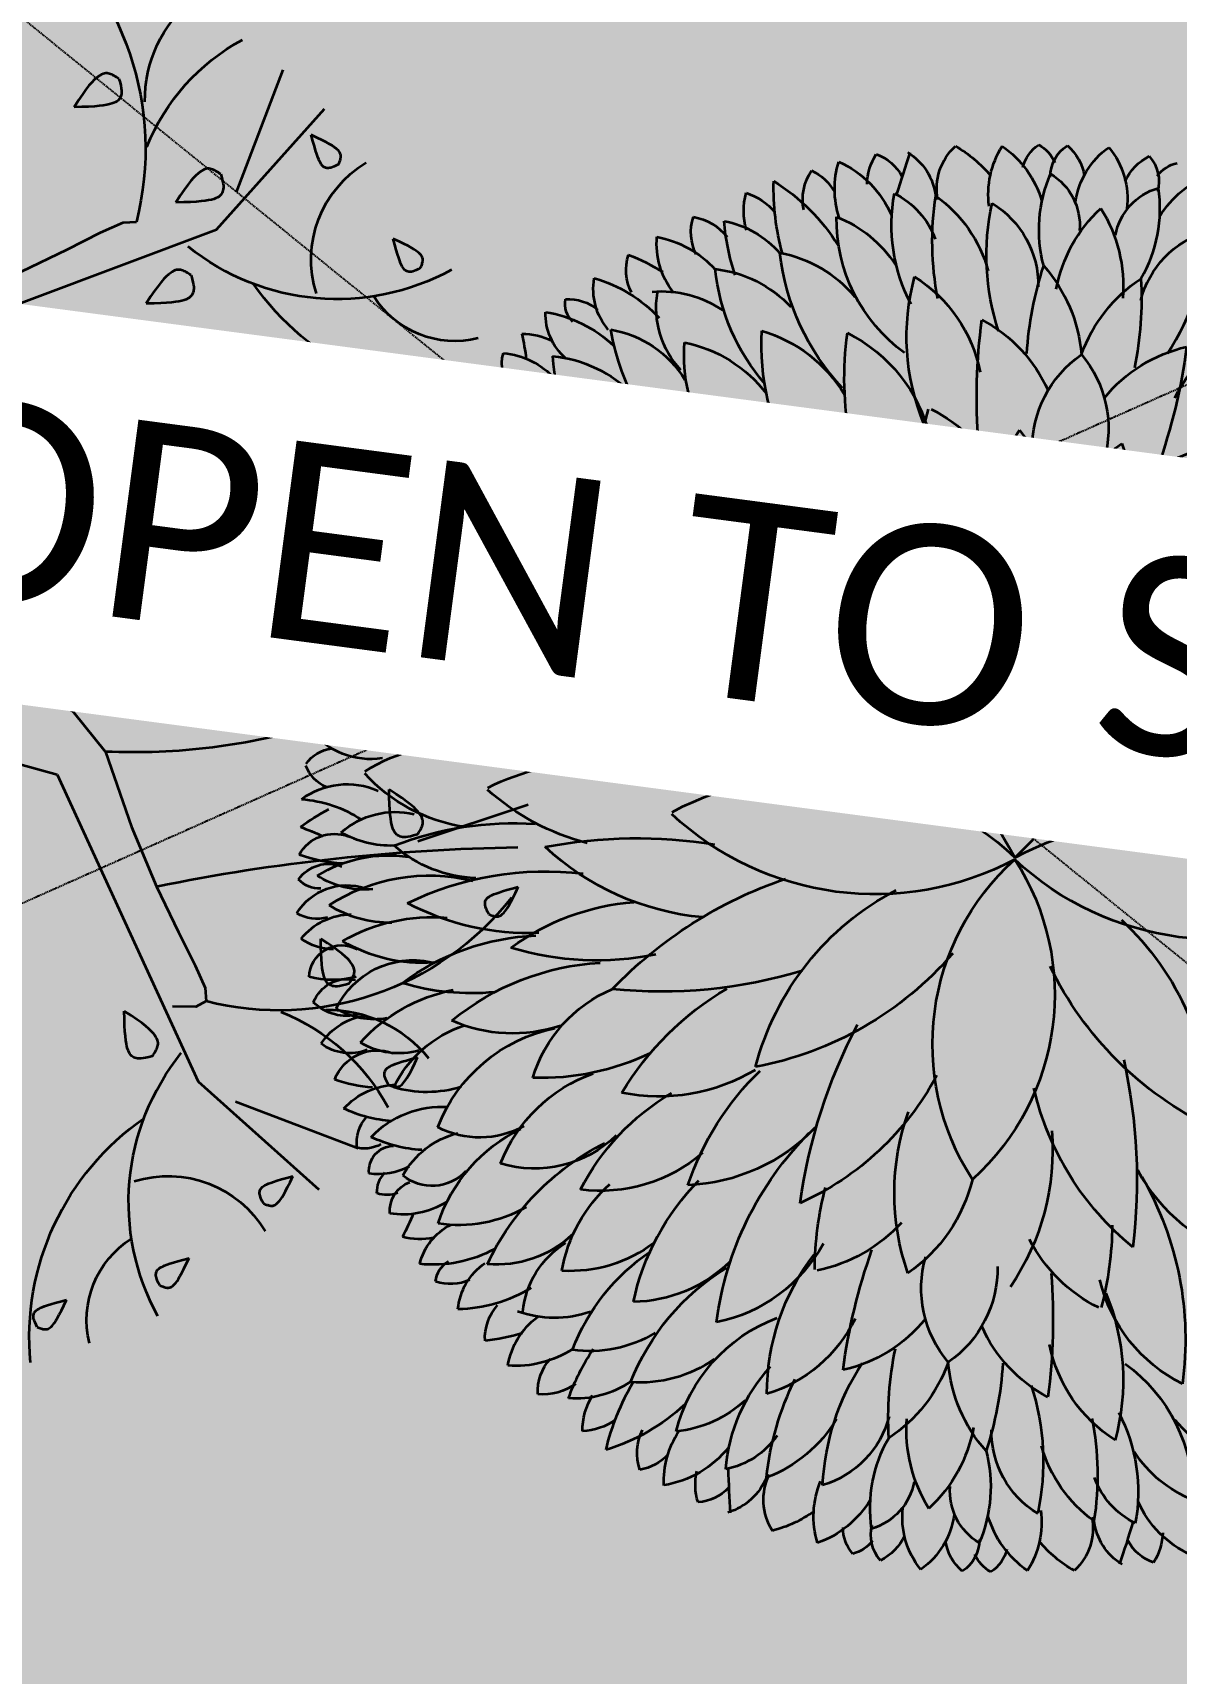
# Model space of a CAD drawing. Header units: millimetres. Extents: x -176651 to 424033, y -469666 to 486614.
# Drawn here: x 8128 to 8589, y 103863 to 104524 of the extents above; entities that cross this region are included whole.
import ezdxf

# ---------------------------------------------------------------- set-up
doc = ezdxf.new("R2010")
doc.units = ezdxf.units.MM
doc.linetypes.add('1625_East Villa$0$DASHED', pattern=[0.75, 0.5, -0.25])
for name, color, linetype in [('1625_East Villa$0$ad-Elevation 10', 8, 'Continuous'), ('1625_East Villa$0$ad-Furniture', 8, 'Continuous'), ('1625_East Villa$0$ad-Text main', 8, 'Continuous')]:
    doc.layers.add(name, color=color, linetype=linetype)
doc.layers.add('1625_East Villa$0$ad-Landscape', color=8, linetype='Continuous', lineweight=35)
doc.styles.add('1625_East Villa$0$Standard', font='calibril.ttf')

# ---------------------------------------------------------------- blocks, each defined once
blk = doc.blocks.new('1625_East Villa$0$A$C61BE7BBE')
at = {"layer": '1625_East Villa$0$ad-Landscape', "color": 76}
for centre, radius, start, end in [((3.9769, 8.3009), 0.2252, 130.84427, 173.75905), ((3.7524, 8.2718), 0.2139, 30.41563, 68.82996), ((4.1471, 8.3177), 0.2274, 130.93347, 187.27283), ((3.8295, 8.2358), 0.3046, 17.09734, 56.39496), ((4.5666, 8.1602), 0.4767, 132.73866, 179.56243), ((3.9198, 8.1602), 0.4767, 0.43757, 47.26134), ((4.6569, 8.2358), 0.3046, 123.60504, 162.90266), ((4.3393, 8.3177), 0.2274, 352.72717, 49.06653), ((4.734, 8.2718), 0.2139, 111.17004, 149.58437), ((4.5095, 8.3009), 0.2252, 6.24095, 49.15573), ((3.6019, 8.1795), 0.3417, 140.17932, 198.67463), ((3.0628, 7.7088), 0.743, 47.03228, 68.14061), ((4.1007, 8.2103), 0.5349, 155.19049, 195.20682), ((3.3376, 7.8964), 0.6057, 24.0272, 62.73054), ((5.1488, 7.8964), 0.6057, 117.26946, 155.9728), ((4.3857, 8.2103), 0.5349, 344.79318, 24.80951), ((5.4236, 7.7088), 0.743, 111.85939, 132.96772), ((4.8845, 8.1795), 0.3417, 341.32537, 39.82068), ((3.1903, 8.143), 0.3429, 154.82228, 186.10535), ((2.8285, 8.0252), 0.2686, 35.04222, 78.95985), ((10.1095, 6.9281), 7.168, 168.75967, 170.83335), ((2.9164, 7.9995), 0.3576, 14.37957, 65.67824), ((4.7279, 8.0805), 0.8385, 164.13269, 202.27743), ((3.7768, 7.9806), 0.3595, 3.05127, 66.29439), ((4.7095, 7.9806), 0.3595, 113.70561, 176.94873), ((3.7585, 8.0805), 0.8385, 337.72257, 15.86731), ((5.57, 7.9995), 0.3576, 114.32176, 165.62043), ((-1.6231, 6.9281), 7.168, 9.16665, 11.24033), ((5.6579, 8.0252), 0.2686, 101.04015, 144.95778), ((5.2961, 8.143), 0.3429, 353.89465, 25.17772), ((3.2095, 8.1248), 0.5516, 170.48559, 205.45287), ((2.4837, 7.6182), 0.6247, 31.25767, 73.08831), ((6.0027, 7.6182), 0.6247, 106.91169, 148.74233), ((2.791, 8.006), 0.3106, 153.81915, 198.78711), ((2.4219, 7.8545), 0.3023, 36.32124, 72.6008), ((5.0277, 8.0525), 1.7654, 178.75477, 198.61147), ((2.8731, 7.3648), 0.824, 23.21959, 61.77969), ((5.0533, 7.9724), 1.4584, 175.33806, 205.55583), ((3.3701, 7.5687), 0.5704, 6.67232, 66.26868), ((4.9154, 7.5892), 0.8727, 140.39412, 176.99618), ((3.571, 7.5892), 0.8727, 3.00382, 39.60588), ((5.1163, 7.5687), 0.5704, 113.73132, 173.32768), ((3.4331, 7.9724), 1.4584, 334.44417, 4.66194), ((5.6133, 7.3648), 0.824, 118.22031, 156.78041), ((3.4587, 8.0525), 1.7654, 341.38853, 1.24523), ((3.7773, 8.2066), 1.4875, 185.97252, 202.70743), ((1.7987, 6.9554), 1.2047, 39.61762, 65.52562), ((4.0319, 8.0192), 1.0157, 176.98112, 215.15022), ((2.8602, 7.6107), 0.488, 27.43755, 71.18261), ((5.6262, 7.6107), 0.488, 108.81739, 152.56245), ((4.4544, 8.0192), 1.0157, 324.84978, 3.01888), ((2.5508, 7.9059), 0.4098, 172.3277, 203.61076), ((2.0851, 7.6097), 0.3559, 46.86291, 80.36915), ((3.664, 8), 0.9742, 186.46688, 241.65563), ((2.5194, 7.1773), 0.7346, 40.38662, 76.09196), ((4.8224, 8), 0.9742, 298.34437, 353.53312), ((5.967, 7.1773), 0.7346, 103.90804, 139.61338), ((2.1371, 7.7236), 0.2887, 169.0778, 214.64065), ((1.8403, 7.4492), 0.3293, 46.24511, 87.68542), ((3.3285, 8.0513), 1.3196, 191.93886, 206.21864), ((2.0037, 7.1986), 0.5806, 48.33638, 86.67487), ((5.983, 7.3797), 2.0667, 169.32144, 184.04788), ((3.367, 7.0847), 0.8955, 11.96194, 49.21126), ((5.1194, 7.0847), 0.8955, 130.78874, 168.03806), ((2.5034, 7.3797), 2.0667, 355.95212, 10.67856), ((2.1147, 7.6514), 0.4606, 182.36478, 225.58317), ((1.6213, 7.0126), 0.6207, 49.77589, 86.93335), ((2.3471, 6.872), 0.7641, 47.38545, 86.81155), ((3.7553, 7.9777), 1.408, 194.08678, 230.75178), ((5.6481, 6.8096), 0.8684, 114.71609, 161.31222), ((3.9484, 7.4161), 1.349, 329.98702, 7.7695), ((6.1393, 6.872), 0.7641, 93.18845, 132.61455), ((1.7848, 7.45), 0.2887, 169.0778, 214.64065), ((1.1975, 6.2598), 1.2814, 66.14352, 76.28476), ((2.0353, 6.7588), 0.7304, 50.8151, 91.05063), ((3.2296, 7.7796), 1.2421, 193.52703, 228.39805), ((7.1322, 7.3968), 3.5018, 179.98243, 192.00519), ((5.1574, 6.578), 0.8735, 110.1808, 148.59513), ((1.6891, 7.325), 0.3719, 177.60187, 227.96098), ((1.1882, 6.4873), 0.863, 51.02378, 81.38718), ((1.8075, 6.6789), 0.6427, 63.07607, 102.38547), ((2.2444, 7.2875), 0.5442, 178.24862, 230.68038), ((2.5458, 6.3342), 0.9321, 21.01467, 71.00855), ((4.7853, 7.2065), 1.9362, 179.73155, 217.41149), ((4.6965, 6.7696), 0.6755, 132.16499, 188.60831), ((3.7899, 6.7696), 0.6755, 351.39169, 47.83501), ((5.9406, 6.3342), 0.9321, 108.99145, 158.98533), ((1.3141, 7.1881), 0.15, 177.47025, 233.80961), ((1.2179, 6.9256), 0.2744, 57.97543, 101.26619), ((2.2175, 6.3242), 0.8461, 38.49282, 81.42911), ((3.8017, 7.2766), 1.4626, 184.53972, 217.07204), ((1.0383, 6.345), 0.7587, 53.84333, 88.58495), ((1.4105, 7.142), 0.3555, 186.20703, 235.71806), ((2.914, 7.5139), 1.5303, 197.59049, 235.74559), ((1.4302, 6.4073), 0.6446, 39.15642, 87.78171), ((1.8411, 6.2145), 0.8207, 45.12287, 85.9267), ((2.7964, 7.0692), 0.8978, 182.30093, 220.50756), ((0.9882, 6.5625), 0.3987, 70.94104, 97.72728), ((-0.4677, 6.4358), 1.4962, 14.55365, 20.41362), ((1.0247, 6.792), 0.186, 168.23624, 240.99446), ((0.8562, 6.3424), 0.4877, 50.8294, 91.59888), ((1.155, 6.0566), 0.7945, 52.47186, 91.55185), ((2.0762, 7.0316), 0.9598, 190.85815, 236.55055), ((5.3534, 6.5838), 1.9834, 172.86966, 187.13034), ((3.0992, 5.955), 0.9279, 34.91657, 71.05051), ((5.3871, 5.955), 0.9279, 108.94949, 145.08343), ((3.1329, 6.5838), 1.9834, 352.86966, 7.13034), ((0.918, 6.6932), 0.1695, 170.71369, 216.27653), ((0.789, 6.557), 0.1679, 59.89017, 103.18093), ((5.2161, 6.1305), 1.4339, 153.15977, 192.1138), ((3.296, 6.0728), 0.9527, 6.22136, 47.73687), ((3.2703, 6.1305), 1.4339, 347.8862, 26.84023), ((1.0337, 6.3645), 0.2729, 35.39886, 122.15517), ((0.8334, 6.5755), 0.1483, 166.0967, 261.70295), ((0.6958, 6.2326), 0.3785, 53.8191, 90.95416), ((1.376, 6.7908), 0.5252, 201.8257, 248.02813), ((3.2867, 7.0219), 1.425, 199.73306, 231.77211), ((0.6205, 6.2862), 0.1831, 51.14247, 102.0713), ((0.83, 6.4105), 0.2388, 166.75476, 212.31761), ((0.9191, 5.6412), 0.7926, 85.56631, 108.01228), ((1.5681, 5.7635), 0.6953, 38.28249, 99.3433), ((2.3496, 6.6671), 0.9205, 193.66836, 242.88227), ((6.505, 6.4773), 3.2578, 180.48635, 200.14254), ((2.3514, 4.9949), 1.7085, 20.47463, 58.37181), ((6.0992, 5.3455), 1.1017, 99.73184, 143.96094), ((1.1391, 6.7299), 0.5733, 215.76353, 266.37343), ((0.7353, 5.4727), 0.814, 86.76384, 107.52222), ((0.849, 6.4983), 0.4369, 214.78481, 261.07296), ((1.2411, 5.7739), 0.5438, 53.77897, 109.79803), ((1.9847, 6.5124), 0.9551, 193.74281, 250.74014), ((0.5974, 5.2255), 0.8788, 87.00257, 102.07341), ((0.6769, 6.1488), 0.2709, 193.65461, 282.44901), ((0.8731, 5.3885), 0.7046, 65.60352, 98.75304), ((1.4544, 6.3176), 0.7268, 198.67082, 243.79699), ((0.4442, 5.642), 0.2788, 60.36234, 119.63766), ((0.6407, 6.0428), 0.3701, 205.36372, 256.0362), ((0.7123, 5.4415), 0.4429, 66.56317, 113.43683), ((1.3709, 6.4246), 1.0147, 214.6416, 251.06237), ((0.4003, 5.4186), 0.2852, 68.35462, 126.71622), ((0.4371, 5.6945), 0.2126, 192.8534, 276.06864), ((0.5446, 5.2754), 0.4283, 72.41068, 114.40253), ((0.8498, 5.8255), 0.508, 198.36566, 274.36285), ((1.3082, 4.7914), 0.8919, 63.91881, 106.35993), ((6.2483, 3.7344), 2.0521, 108.22121, 146.63555), ((0.3762, 5.4817), 0.1934, 174.18666, 290.59598), ((0.2527, 4.962), 0.5437, 67.64575, 97.28341), ((0.9647, 4.0567), 1.4267, 76.95691, 99.25489), ((1.7226, 6.4729), 1.411, 225.5947, 260.34135), ((0.2604, 5.008), 0.3143, 81.59333, 119.16505), ((0.4374, 5.482), 0.3858, 211.15088, 261.88723), ((0.714, 4.425), 0.9139, 78.01728, 113.3144), ((1.0008, 6.1097), 1.0655, 232.5105, 267.25212), ((0.1532, 4.9205), 0.2348, 66.95459, 113.04541), ((0.3791, 5.2776), 0.3477, 203.91838, 280.78741), ((0.5285, 4.4477), 0.678, 81.55573, 114.70525), ((0.9547, 5.8952), 1.0932, 229.52167, 276.17194), ((1.2375, 3.5572), 1.5293, 80.07303, 110.39202), ((0.1532, 4.8095), 0.1658, 79.35441, 130.28324), ((1.7368, 6.5533), 1.8728, 236.55296, 269.35046), ((0.2367, 5.034), 0.2144, 207.19351, 284.68974), ((0.3753, 4.4224), 0.5263, 77.39124, 114.96296), ((0.6629, 5.5204), 0.8033, 230.61412, 270.78978), ((0.2221, 3.9243), 0.8867, 85.54152, 102.47041), ((0.2527, 4.8764), 0.2383, 201.22812, 283.00293), ((1.0097, 4.0338), 0.7603, 84.12058, 124.2254), ((-0.2438, 5.8842), 1.2847, 281.63719, 288.00047), ((1.1912, 5.8812), 1.72, 226.87005, 233.5161), ((0.4825, 4.1038), 0.5674, 79.89405, 113.04357), ((0.6268, 4.946), 0.4865, 221.13896, 275.57028), ((1.521, 6.369), 1.9478, 241.18217, 266.26036), ((5.2696, 2.8242), 1.7659, 54.46623, 125.53377), ((0.0457, 5.1943), 0.7339, 266.42892, 296.01705), ((1.0025, 3.4893), 1.0093, 91.25618, 130.10548), ((1.8901, 3.0856), 1.4234, 97.04197, 124.31969), ((2.3798, 7.2881), 2.8823, 251.61053, 271.71734), ((0.3166, 4.7907), 0.4565, 226.08818, 286.23686), ((0.197, 4.1546), 0.224, 105.31091, 151.56637), ((0.197, 4.3558), 0.224, 208.43363, 254.68909), ((1.0025, 5.021), 1.0093, 229.89452, 268.74382), ((1.8901, 5.4247), 1.4234, 235.68031, 262.95803), ((0.3166, 3.7196), 0.4565, 73.76314, 133.91182), ((2.3798, 1.2222), 2.8823, 88.28266, 108.38947), ((0.0457, 3.316), 0.7339, 63.98295, 93.57108), ((1.1912, 2.6291), 1.72, 126.4839, 133.12995), ((0.6268, 3.5643), 0.4865, 84.42972, 138.86104), ((1.521, 2.1413), 1.9478, 93.73964, 118.81783), ((2.39, 5.2539), 1.5896, 234.65742, 272.19306), ((4.5212, 2.623), 1.6541, 125.14588, 172.92903), ((-0.2438, 2.6261), 1.2847, 71.99953, 78.36281), ((0.2527, 3.634), 0.2383, 76.99707, 158.77188), ((0.4825, 4.4065), 0.5674, 246.95643, 280.10595), ((1.0097, 4.4765), 0.7603, 235.7746, 275.87942), ((1.7368, 1.957), 1.8728, 90.64954, 123.44704), ((0.2221, 4.586), 0.8867, 257.52959, 274.45848), ((0.6629, 2.9899), 0.8033, 89.21022, 129.38588), ((0.9547, 2.6152), 1.0932, 83.82806, 130.47833), ((2.3289, 2.3172), 1.4152, 101.89122, 133.87774), ((0.2367, 3.4764), 0.2144, 75.31026, 152.80649), ((0.3753, 4.0879), 0.5263, 245.03704, 282.60876), ((2.2381, 4.7759), 2.0521, 288.22121, 326.63555), ((0.1532, 3.7008), 0.1658, 229.71676, 280.64559), ((0.3791, 3.2328), 0.3477, 79.21259, 156.08162), ((0.4374, 3.0283), 0.3858, 98.11277, 148.84912), ((0.5285, 4.0626), 0.678, 245.29475, 278.44427), ((1.0008, 2.4006), 1.0655, 92.74788, 127.4895), ((1.7226, 2.0375), 1.411, 99.65865, 134.4053), ((1.6314, 5.085), 1.7705, 260.78995, 288.93131), ((1.8881, 6.0625), 2.8907, 271.74206, 294.32586), ((0.1532, 3.5898), 0.2348, 246.95459, 293.04541), ((2.1728, 1.8169), 1.5297, 100.87998, 136.84474), ((0.2604, 3.5023), 0.3143, 240.83495, 278.40667), ((0.3762, 3.0286), 0.1934, 69.40402, 185.81334), ((0.714, 4.0854), 0.9139, 246.6856, 281.98272), ((0.8498, 2.6848), 0.508, 85.63715, 161.63434), ((0.2527, 3.5483), 0.5437, 262.71659, 292.35425), ((0.4371, 2.8158), 0.2126, 83.93136, 167.1466), ((1.3709, 2.0857), 1.0147, 108.93763, 145.3584), ((0.9647, 4.4536), 1.4267, 260.74511, 283.04309), ((0.4003, 3.0917), 0.2852, 233.28378, 291.64538), ((0.6407, 2.4675), 0.3701, 103.9638, 154.63628), ((0.5446, 3.2349), 0.4283, 245.59747, 287.58932), ((1.4544, 2.1928), 0.7268, 116.20301, 161.32918), ((1.9847, 1.9979), 0.9551, 109.25986, 166.25719), ((1.4305, 4.0849), 1.5025, 275.62532, 303.13317), ((2.1904, 3.6797), 1.111, 266.04844, 308.35019), ((4.2305, 1.756), 1.6882, 141.43671, 168.97151), ((0.6769, 2.3615), 0.2709, 77.55099, 166.34539), ((0.7123, 3.0689), 0.4429, 246.56317, 293.43683), ((2.3496, 1.8432), 0.9205, 117.11773, 166.33164), ((5.2161, 2.3799), 1.4339, 167.8862, 206.84023), ((0.4442, 2.8684), 0.2788, 240.36234, 299.63766), ((3.2867, 1.4884), 1.425, 128.22789, 160.26694), ((0.849, 2.0121), 0.4369, 98.92704, 145.21519), ((0.8731, 3.1218), 0.7046, 261.24696, 294.39648), ((0.5974, 3.2848), 0.8788, 257.92659, 272.99743), ((1.1391, 1.7804), 0.5733, 93.62657, 144.23647), ((0.7353, 3.0376), 0.814, 252.47778, 273.23616), ((1.2411, 2.7365), 0.5438, 250.20197, 306.22103), ((2.0762, 1.4787), 0.9598, 123.44945, 169.14185), ((2.914, 0.9964), 1.5303, 124.25441, 162.40951), ((1.9426, 2.897), 0.9275, 270.17163, 318.26071), ((5.1904, 2.4375), 0.9527, 186.22136, 227.73687), ((0.83, 2.0998), 0.2388, 147.68239, 193.24524), ((1.376, 1.7196), 0.5252, 111.97187, 158.1743), ((5.3534, 1.9265), 1.9834, 172.86966, 187.13034), ((0.6205, 2.2241), 0.1831, 257.9287, 308.85753), ((0.9191, 2.8692), 0.7926, 251.98772, 274.43369), ((0.8334, 1.9348), 0.1483, 98.29705, 193.9033), ((3.8017, 1.2337), 1.4626, 142.92796, 175.46028), ((0.6958, 2.2777), 0.3785, 269.04584, 306.1809), ((1.0337, 2.1458), 0.2729, 237.84483, 324.60114), ((3.0992, 2.5553), 0.9279, 288.94949, 325.08343), ((0.918, 1.8171), 0.1695, 143.72347, 189.28631), ((1.0247, 1.7183), 0.186, 119.00554, 191.76376), ((0.789, 1.9533), 0.1679, 256.81907, 300.10983), ((0.8562, 2.1679), 0.4877, 268.40112, 309.1706), ((1.155, 2.4537), 0.7945, 268.44815, 307.52814), ((2.5458, 2.1761), 0.9321, 288.99145, 338.98533), ((7.1322, 1.1135), 3.5018, 167.99481, 180.01757), ((3.7899, 1.7408), 0.6755, 312.16499, 8.60831), ((-0.4677, 2.0746), 1.4962, 339.58638, 345.44635), ((1.4105, 1.3684), 0.3555, 124.28194, 173.79297), ((1.4302, 2.103), 0.6446, 272.21829, 320.84358), ((1.8411, 2.2958), 0.8207, 274.0733, 314.87713), ((3.2296, 0.7307), 1.2421, 131.60195, 166.47297), ((2.2175, 2.1861), 0.8461, 278.57089, 321.50718), ((0.9882, 1.9478), 0.3987, 262.27272, 289.05896), ((2.2444, 1.2228), 0.5442, 129.31962, 181.75138), ((3.7553, 0.5326), 1.408, 129.24822, 165.91322), ((1.0383, 2.1653), 0.7587, 271.41505, 306.15667), ((1.6891, 1.1853), 0.3719, 132.03902, 182.39813), ((3.329, 1.9323), 0.8735, 290.1808, 328.59513), ((5.1574, 1.9323), 0.8735, 211.40487, 249.8192), ((1.3141, 1.3222), 0.15, 126.19039, 182.52975), ((3.664, 0.5103), 0.9742, 118.34437, 173.53312), ((2.8383, 1.7007), 0.8684, 294.71609, 341.31222), ((1.2179, 1.5848), 0.2744, 258.73381, 302.02457), ((1.1882, 2.023), 0.863, 278.61282, 308.97622), ((5.983, 1.1307), 2.0667, 175.95212, 190.67856), ((1.7848, 1.0603), 0.2887, 145.35935, 190.9222), ((2.1147, 0.8589), 0.4606, 134.41683, 177.63522), ((1.8075, 1.8314), 0.6427, 257.61453, 296.92393), ((2.0353, 1.7515), 0.7304, 268.94937, 309.1849), ((3.367, 1.4257), 0.8955, 310.78874, 348.03806), ((5.1194, 1.4257), 0.8955, 191.96194, 229.21126), ((1.1975, 2.2505), 1.2814, 283.71524, 293.85648), ((2.3471, 1.6383), 0.7641, 273.18845, 312.61455), ((4.0319, 0.4912), 1.0157, 144.84978, 183.01888), ((5.0533, 0.538), 1.4584, 154.44417, 184.66194), ((3.4331, 0.538), 1.4584, 355.33806, 25.55583), ((1.6213, 1.4978), 0.6207, 273.06665, 310.22411), ((3.3285, 0.4591), 1.3196, 153.78136, 168.06114), ((5.0277, 0.4578), 1.7654, 161.38853, 181.24523), ((2.1371, 0.7868), 0.2887, 145.35935, 190.9222), ((2.0037, 1.3117), 0.5806, 273.32513, 311.66362), ((3.7773, 0.3037), 1.4875, 157.29257, 174.02748), ((1.8403, 1.0611), 0.3293, 272.31458, 313.75489), ((1.7987, 1.5549), 1.2047, 294.47438, 320.38238), ((2.5194, 1.3331), 0.7346, 283.90804, 319.61338), ((2.8731, 1.1455), 0.824, 298.22031, 336.78041), ((3.3701, 0.9416), 0.5704, 293.73132, 353.32768), ((4.9154, 0.9211), 0.8727, 183.00382, 219.60588), ((3.571, 0.9211), 0.8727, 320.39412, 356.99618), ((5.1163, 0.9416), 0.5704, 186.67232, 246.26868), ((2.5508, 0.6044), 0.4098, 156.38924, 187.6723), ((4.7279, 0.4298), 0.8385, 157.72257, 195.86731), ((3.7585, 0.4298), 0.8385, 344.13269, 22.27743), ((2.0851, 0.9006), 0.3559, 279.63085, 313.13709), ((2.791, 0.5044), 0.3106, 161.21289, 206.18085), ((3.2095, 0.3856), 0.5516, 154.54713, 189.51441), ((2.8602, 0.8996), 0.488, 288.81739, 332.56245), ((2.4837, 0.8921), 0.6247, 286.91169, 328.74233), ((3.7768, 0.5298), 0.3595, 293.70561, 356.94873), ((4.7095, 0.5298), 0.3595, 183.05127, 246.29439), ((2.4219, 0.6558), 0.3023, 287.3992, 323.67876), ((3.1903, 0.3673), 0.3429, 173.89465, 205.17772), ((10.1095, 1.5822), 7.168, 189.16665, 191.24033), ((2.9164, 0.5109), 0.3576, 294.32176, 345.62043), ((3.6019, 0.3309), 0.3417, 161.32537, 219.82068), ((4.1007, 0.3), 0.5349, 164.79318, 204.80951), ((2.8285, 0.4851), 0.2686, 281.04015, 324.95778), ((4.5666, 0.3501), 0.4767, 180.43757, 227.26134), ((3.9198, 0.3501), 0.4767, 312.73866, 359.56243), ((5.1488, 0.614), 0.6057, 204.0272, 242.73054), ((3.0628, 0.8016), 0.743, 291.85939, 312.96772), ((4.1471, 0.1927), 0.2274, 172.72717, 229.06653), ((4.3393, 0.1927), 0.2274, 310.93347, 7.27283), ((3.9769, 0.2095), 0.2252, 186.24095, 229.15573), ((3.7524, 0.2386), 0.2139, 291.17004, 329.58437), ((3.8295, 0.2745), 0.3046, 303.60504, 342.90266), ((4.6569, 0.2745), 0.3046, 197.09734, 236.39496), ((4.734, 0.2386), 0.2139, 210.41563, 248.82996)]:
    blk.add_arc(centre, radius, start, end, dxfattribs=at)
at = {"layer": '1625_East Villa$0$ad-Landscape', "color": 2}
for centre, radius, start, end in [((4.538, 7.4161), 1.349, 172.2305, 210.01298), ((2.8383, 6.8096), 0.8684, 18.68778, 65.28391), ((3.329, 6.578), 0.8735, 31.40487, 69.8192), ((1.3542, 7.3968), 3.5018, 347.99481, 0.01757), ((3.7011, 7.2065), 1.9362, 322.58851, 0.26845), ((1.9426, 5.6133), 0.9275, 41.73929, 89.82837), ((4.2305, 6.7543), 1.6882, 191.02849, 218.56329), ((2.3872, 5.3455), 1.1017, 36.03906, 80.26816), ((6.1349, 4.9949), 1.7085, 121.62819, 159.52537), ((1.9813, 6.4773), 3.2578, 339.85746, 359.51365), ((5.3667, 5.2187), 1.4762, 139.56784, 220.43216), ((3.1197, 5.2187), 1.4762, 319.56784, 40.43216), ((2.1904, 4.8306), 1.111, 51.64981, 93.95156), ((3.7395, 6.6428), 1.7715, 203.40985, 232.04459), ((2.4024, 6.0559), 0.8356, 189.30481, 239.3197), ((1.4305, 4.4255), 1.5025, 56.86683, 84.37468), ((2.1728, 6.6935), 1.5297, 223.15526, 259.12002), ((2.2381, 3.7344), 2.0521, 33.36445, 71.77879), ((4.5212, 5.8873), 1.6541, 187.07097, 234.85412), ((3.9652, 5.8873), 1.6541, 305.14588, 352.92903), ((1.8881, 2.4478), 2.8907, 65.67414, 88.25794), ((4.0608, 6.8726), 2.5892, 216.37093, 243.62041), ((1.6314, 3.4254), 1.7705, 71.06869, 99.21005), ((2.3289, 6.1932), 1.4152, 226.12226, 258.10878), ((2.39, 3.2564), 1.5896, 87.80694, 125.34258), ((3.2167, 2.8242), 1.7659, 54.46623, 125.53377), ((3.2167, 5.6861), 1.7659, 234.46623, 305.53377), ((5.3667, 3.2917), 1.4762, 139.56784, 220.43216), ((5.2696, 5.6861), 1.7659, 234.46623, 305.53377), ((3.1197, 3.2917), 1.4762, 319.56784, 40.43216), ((4.0608, 1.6377), 2.5892, 116.37959, 143.62907), ((3.9652, 2.623), 1.6541, 7.07097, 54.85412), ((6.2483, 4.7759), 2.0521, 213.36445, 251.77879), ((1.2375, 4.9531), 1.5293, 249.60798, 279.92697), ((3.7395, 1.8675), 1.7715, 127.95541, 156.59015), ((2.4024, 2.4545), 0.8356, 120.6803, 170.69519), ((6.505, 2.0331), 3.2578, 159.85746, 179.51365), ((1.9813, 2.0331), 3.2578, 0.48635, 20.14254), ((2.3514, 3.5154), 1.7085, 301.62819, 339.52537), ((6.1349, 3.5154), 1.7085, 200.47463, 238.37181), ((3.2703, 2.3799), 1.4339, 333.15977, 12.1138), ((2.3872, 3.1648), 1.1017, 279.73184, 323.96094), ((4.7853, 1.3039), 1.9362, 142.58851, 180.26845), ((1.5681, 2.7468), 0.6953, 260.6567, 321.71751), ((3.296, 2.4375), 0.9527, 312.26313, 353.77864), ((2.7964, 1.4411), 0.8978, 139.49244, 177.69907), ((5.3871, 2.5553), 0.9279, 214.91657, 251.05051), ((4.538, 1.0942), 1.349, 149.98702, 187.7695), ((4.6965, 1.7408), 0.6755, 171.39169, 227.83501), ((1.3542, 1.1135), 3.5018, 359.98243, 12.00519), ((5.6481, 1.7007), 0.8684, 198.68778, 245.28391), ((2.5034, 1.1307), 2.0667, 349.32144, 4.04788), ((3.3376, 0.614), 0.6057, 297.26946, 335.9728)]:
    blk.add_arc(centre, radius, start, end, dxfattribs=at)
blk = doc.blocks.new('1625_East Villa$0$A$C279134A6')
at = {"layer": '1625_East Villa$0$ad-Landscape', "linetype": 'Continuous'}
for p, q in [((637.12, 613.59), (707.23, 661.45)), ((657.8, 621.49), (724.68, 637.3)), ((542.66, 463.81), (637.12, 613.59)), ((734.74, 473.8), (789.53, 447.04)), ((595.99, 149.14), (611.79, 82.26))]:
    blk.add_line(p, q, dxfattribs=at)
for points in [[(570.36, 752.3), (569.53, 751.12), (568.88, 750.11), (568.39, 749.25), (568.03, 748.52), (567.79, 747.88), (567.65, 747.32), (567.58, 746.82), (567.57, 746.35), (567.6, 745.9), (567.68, 745.46), (567.81, 745.02), (568.02, 744.57), (568.31, 744.13), (568.7, 743.66), (569.2, 743.19), (569.81, 742.69), (570.56, 742.16), (571.5, 741.59), (572.66, 740.95), (574.1, 740.23), (575.88, 739.39), (578.03, 738.43), (580.62, 737.32), (583.68, 736.04)], [(570.36, 752.3), (570.89, 752.43), (571.42, 752.56), (571.94, 752.68), (572.44, 752.77), (572.94, 752.85), (573.43, 752.9), (573.9, 752.93), (574.37, 752.92), (574.82, 752.87), (575.26, 752.78), (575.69, 752.63), (576.13, 752.4), (576.57, 752.1), (577.01, 751.69), (577.47, 751.18), (577.95, 750.55), (578.45, 749.78), (578.98, 748.82), (579.56, 747.62), (580.21, 746.12), (580.93, 744.27), (581.74, 742.01), (582.65, 739.28), (583.68, 736.04)], [(631.15, 722.27), (630.32, 721.09), (629.67, 720.08), (629.18, 719.22), (628.82, 718.49), (628.58, 717.85), (628.44, 717.29), (628.37, 716.79), (628.36, 716.32), (628.39, 715.87), (628.46, 715.43), (628.6, 714.99), (628.81, 714.54), (629.1, 714.1), (629.49, 713.63), (629.98, 713.16), (630.6, 712.66), (631.35, 712.13), (632.28, 711.56), (633.45, 710.92), (634.89, 710.2), (636.67, 709.36), (638.82, 708.4), (641.4, 707.29), (644.47, 706.01)], [(631.15, 722.27), (631.68, 722.4), (632.2, 722.53), (632.72, 722.65), (633.23, 722.74), (633.73, 722.82), (634.22, 722.87), (634.69, 722.9), (635.15, 722.89), (635.6, 722.84), (636.04, 722.75), (636.48, 722.6), (636.92, 722.37), (637.35, 722.07), (637.8, 721.66), (638.26, 721.15), (638.74, 720.52), (639.24, 719.75), (639.77, 718.79), (640.35, 717.59), (640.99, 716.09), (641.71, 714.24), (642.52, 711.98), (643.44, 709.25), (644.47, 706.01)], [(679.4, 672.59), (678.57, 671.41), (677.92, 670.41), (677.43, 669.54), (677.07, 668.81), (676.83, 668.17), (676.69, 667.61), (676.62, 667.11), (676.61, 666.64), (676.64, 666.19), (676.72, 665.75), (676.85, 665.31), (677.06, 664.87), (677.35, 664.42), (677.74, 663.96), (678.24, 663.48), (678.85, 662.98), (679.6, 662.45), (680.54, 661.88), (681.7, 661.24), (683.14, 660.52), (684.92, 659.68), (687.07, 658.72), (689.66, 657.61), (692.72, 656.33)], [(679.4, 672.59), (679.93, 672.72), (680.46, 672.85), (680.97, 672.97), (681.48, 673.06), (681.98, 673.14), (682.47, 673.19), (682.94, 673.22), (683.41, 673.21), (683.86, 673.16), (684.3, 673.07), (684.73, 672.92), (685.17, 672.69), (685.61, 672.39), (686.05, 671.98), (686.51, 671.47), (686.99, 670.84), (687.49, 670.07), (688.02, 669.11), (688.6, 667.91), (689.25, 666.41), (689.97, 664.56), (690.78, 662.3), (691.69, 659.57), (692.72, 656.33)], [(611.57, 603.57), (609.72, 604.37), (608.15, 604.98), (606.82, 605.41), (605.7, 605.69), (604.76, 605.84), (603.95, 605.88), (603.24, 605.83), (602.59, 605.72), (601.98, 605.55), (601.39, 605.31), (600.82, 605), (600.27, 604.58), (599.74, 604.05), (599.22, 603.39), (598.7, 602.57), (598.19, 601.58), (597.68, 600.4), (597.17, 598.97), (596.66, 597.25), (596.13, 595.16), (595.58, 592.67), (595.02, 589.7), (594.43, 586.21), (593.82, 582.15)], [(611.57, 603.57), (611.91, 602.88), (612.24, 602.19), (612.55, 601.51), (612.83, 600.84), (613.07, 600.18), (613.28, 599.52), (613.45, 598.87), (613.57, 598.23), (613.64, 597.6), (613.64, 596.97), (613.55, 596.32), (613.37, 595.66), (613.07, 594.97), (612.64, 594.24), (612.07, 593.46), (611.34, 592.62), (610.42, 591.72), (609.26, 590.73), (607.81, 589.65), (605.99, 588.44), (603.74, 587.11), (601, 585.62), (597.72, 583.98), (593.82, 582.15)], [(736.1, 602.26), (735.27, 601.09), (734.62, 600.08), (734.13, 599.22), (733.77, 598.48), (733.53, 597.85), (733.39, 597.29), (733.32, 596.79), (733.31, 596.32), (733.33, 595.87), (733.41, 595.43), (733.55, 594.98), (733.76, 594.54), (734.05, 594.09), (734.44, 593.63), (734.93, 593.15), (735.55, 592.66), (736.3, 592.13), (737.23, 591.56), (738.4, 590.92), (739.84, 590.19), (741.61, 589.36), (743.77, 588.4), (746.35, 587.29), (749.42, 586.01)], [(736.1, 602.26), (736.63, 602.4), (737.15, 602.53), (737.67, 602.64), (738.18, 602.74), (738.68, 602.82), (739.16, 602.87), (739.64, 602.89), (740.1, 602.88), (740.55, 602.84), (740.99, 602.75), (741.43, 602.59), (741.86, 602.37), (742.3, 602.06), (742.75, 601.66), (743.21, 601.15), (743.69, 600.52), (744.18, 599.75), (744.72, 598.79), (745.3, 597.59), (745.94, 596.09), (746.66, 594.24), (747.47, 591.98), (748.39, 589.25), (749.42, 586.01)], [(566.22, 448.74), (584.9, 485.96), (601.98, 515.2), (616.52, 537.42), (627.59, 553.56), (634.27, 564.59), (635.63, 571.45), (630.72, 575.1), (618.63, 576.49)], [(708.67, 552.59), (706.81, 553.39), (705.24, 554), (703.92, 554.43), (702.8, 554.71), (701.85, 554.86), (701.04, 554.9), (700.34, 554.85), (699.69, 554.73), (699.08, 554.56), (698.49, 554.33), (697.92, 554.01), (697.37, 553.6), (696.83, 553.07), (696.31, 552.4), (695.8, 551.59), (695.29, 550.6), (694.78, 549.41), (694.27, 547.99), (693.75, 546.26), (693.22, 544.18), (692.68, 541.68), (692.12, 538.72), (691.53, 535.23), (690.91, 531.16)], [(708.67, 552.59), (709.01, 551.89), (709.34, 551.21), (709.64, 550.53), (709.92, 549.86), (710.17, 549.19), (710.38, 548.54), (710.55, 547.89), (710.67, 547.25), (710.74, 546.62), (710.73, 545.98), (710.65, 545.34), (710.46, 544.68), (710.17, 543.98), (709.74, 543.25), (709.17, 542.47), (708.43, 541.64), (707.51, 540.73), (706.36, 539.75), (704.9, 538.66), (703.08, 537.46), (700.84, 536.12), (698.1, 534.64), (694.81, 532.99), (690.91, 531.16)], [(776.63, 506.83), (777.16, 506.96), (777.69, 507.09), (778.2, 507.21), (778.71, 507.3), (779.21, 507.38), (779.7, 507.43), (780.17, 507.46), (780.64, 507.45), (781.09, 507.4), (781.53, 507.31), (781.96, 507.16), (782.4, 506.93), (782.84, 506.63), (783.28, 506.22), (783.74, 505.71), (784.22, 505.08), (784.72, 504.31), (785.25, 503.35), (785.83, 502.15), (786.48, 500.65), (787.2, 498.8), (788.01, 496.54), (788.92, 493.81), (789.95, 490.57)], [(776.63, 506.83), (775.8, 505.65), (775.15, 504.65), (774.66, 503.78), (774.3, 503.05), (774.06, 502.41), (773.92, 501.85), (773.85, 501.35), (773.84, 500.88), (773.87, 500.43), (773.94, 499.99), (774.08, 499.55), (774.29, 499.11), (774.58, 498.66), (774.97, 498.2), (775.47, 497.72), (776.08, 497.22), (776.83, 496.69), (777.76, 496.12), (778.93, 495.48), (780.37, 494.76), (782.15, 493.92), (784.3, 492.96), (786.89, 491.85), (789.95, 490.57)], [(382.56, 486.75), (413.24, 465.34), (442.58, 452.51), (473.75, 454.34), (542.66, 463.81)], [(733.97, 470.35), (732.12, 471.15), (730.55, 471.76), (729.22, 472.19), (728.1, 472.47), (727.16, 472.62), (726.35, 472.66), (725.64, 472.61), (724.99, 472.49), (724.38, 472.32), (723.79, 472.09), (723.22, 471.78), (722.67, 471.36), (722.14, 470.83), (721.61, 470.17), (721.1, 469.35), (720.59, 468.36), (720.08, 467.18), (719.57, 465.75), (719.05, 464.02), (718.53, 461.94), (717.98, 459.44), (717.42, 456.48), (716.83, 452.99), (716.21, 448.92)], [(733.97, 470.35), (734.31, 469.66), (734.64, 468.97), (734.94, 468.29), (735.22, 467.62), (735.47, 466.95), (735.68, 466.3), (735.85, 465.65), (735.97, 465.01), (736.04, 464.38), (736.04, 463.74), (735.95, 463.1), (735.77, 462.44), (735.47, 461.75), (735.04, 461.01), (734.47, 460.24), (733.73, 459.4), (732.82, 458.5), (731.66, 457.51), (730.21, 456.42), (728.38, 455.22), (726.14, 453.89), (723.4, 452.4), (720.12, 450.75), (716.21, 448.92)], [(566.22, 448.74), (547.11, 430.52), (522.98, 414.51), (539.77, 401.2), (587.45, 406.7), (583.78, 399.37), (477.42, 382.87), (452.99, 374.92), (462.23, 357.76), (561.78, 348.05), (554.44, 337.06), (431.57, 324.23), (433.41, 278.42), (444.41, 263.76), (497.59, 280.25), (493.92, 271.09), (462.75, 263.76), (470.08, 252.76), (492.09, 254.59), (490.26, 247.26), (449.88, 243.53)], [(669.94, 403.72), (668.08, 404.52), (666.51, 405.12), (665.19, 405.56), (664.07, 405.84), (663.12, 405.99), (662.31, 406.02), (661.6, 405.97), (660.96, 405.86), (660.35, 405.69), (659.76, 405.46), (659.19, 405.14), (658.64, 404.73), (658.1, 404.2), (657.58, 403.53), (657.06, 402.71), (656.55, 401.72), (656.05, 400.54), (655.54, 399.12), (655.02, 397.39), (654.49, 395.3), (653.95, 392.81), (653.39, 389.85), (652.8, 386.36), (652.18, 382.29)], [(669.94, 403.72), (670.28, 403.02), (670.61, 402.33), (670.91, 401.66), (671.19, 400.98), (671.44, 400.32), (671.65, 399.66), (671.82, 399.02), (671.94, 398.38), (672, 397.74), (672, 397.11), (671.92, 396.47), (671.73, 395.8), (671.44, 395.11), (671.01, 394.38), (670.43, 393.6), (669.7, 392.77), (668.78, 391.86), (667.63, 390.87), (666.17, 389.79), (664.35, 388.59), (662.1, 387.25), (659.37, 385.77), (656.08, 384.12), (652.18, 382.29)], [(793.62, 375.77), (792.79, 374.6), (792.14, 373.59), (791.65, 372.73), (791.29, 372), (791.05, 371.36), (790.91, 370.8), (790.84, 370.3), (790.83, 369.83), (790.86, 369.38), (790.93, 368.94), (791.07, 368.5), (791.28, 368.05), (791.57, 367.6), (791.96, 367.14), (792.45, 366.67), (793.07, 366.17), (793.82, 365.64), (794.75, 365.07), (795.92, 364.43), (797.36, 363.71), (799.14, 362.87), (801.29, 361.91), (803.87, 360.8), (806.94, 359.52)], [(793.62, 375.77), (794.15, 375.91), (794.67, 376.04), (795.19, 376.16), (795.7, 376.25), (796.2, 376.33), (796.69, 376.38), (797.16, 376.4), (797.62, 376.4), (798.07, 376.35), (798.51, 376.26), (798.95, 376.11), (799.39, 375.88), (799.82, 375.57), (800.27, 375.17), (800.73, 374.66), (801.21, 374.03), (801.71, 373.26), (802.24, 372.3), (802.82, 371.1), (803.47, 369.6), (804.19, 367.75), (805, 365.49), (805.91, 362.76), (806.94, 359.52)], [(715.1, 349.05), (713.25, 349.86), (711.68, 350.46), (710.35, 350.89), (709.23, 351.17), (708.29, 351.32), (707.48, 351.36), (706.77, 351.31), (706.12, 351.2), (705.51, 351.03), (704.92, 350.79), (704.35, 350.48), (703.8, 350.07), (703.27, 349.53), (702.75, 348.87), (702.23, 348.05), (701.72, 347.06), (701.21, 345.88), (700.7, 344.45), (700.19, 342.73), (699.66, 340.64), (699.11, 338.15), (698.55, 335.18), (697.96, 331.7), (697.35, 327.63)], [(715.1, 349.05), (715.44, 348.36), (715.77, 347.67), (716.08, 346.99), (716.36, 346.32), (716.6, 345.66), (716.81, 345), (716.98, 344.35), (717.1, 343.71), (717.17, 343.08), (717.17, 342.45), (717.08, 341.8), (716.9, 341.14), (716.6, 340.45), (716.17, 339.72), (715.6, 338.94), (714.87, 338.1), (713.95, 337.2), (712.79, 336.21), (711.34, 335.13), (709.52, 333.92), (707.27, 332.59), (704.54, 331.11), (701.25, 329.46), (697.35, 327.63)], [(749.98, 309.18), (750.51, 309.32), (751.04, 309.44), (751.55, 309.56), (752.06, 309.66), (752.56, 309.73), (753.05, 309.78), (753.52, 309.81), (753.99, 309.8), (754.44, 309.75), (754.88, 309.66), (755.31, 309.51), (755.75, 309.28), (756.19, 308.98), (756.63, 308.57), (757.09, 308.06), (757.57, 307.43), (758.07, 306.66), (758.6, 305.7), (759.18, 304.5), (759.83, 303), (760.55, 301.15), (761.36, 298.89), (762.27, 296.17), (763.3, 292.92)], [(749.98, 309.18), (749.15, 308), (748.5, 307), (748.01, 306.14), (747.65, 305.4), (747.41, 304.76), (747.27, 304.2), (747.2, 303.7), (747.19, 303.24), (747.22, 302.78), (747.3, 302.34), (747.43, 301.9), (747.64, 301.46), (747.93, 301.01), (748.32, 300.55), (748.82, 300.07), (749.43, 299.57), (750.18, 299.05), (751.12, 298.47), (752.28, 297.83), (753.72, 297.11), (755.5, 296.27), (757.65, 295.31), (760.24, 294.2), (763.3, 292.92)], [(423.23, 240.72), (460.45, 222.04), (489.69, 204.96), (511.91, 190.42), (528.06, 179.35), (539.08, 172.67), (545.95, 171.31)], [(449.88, 243.53), (588.09, 169.82), (635.95, 99.71)], [(726.79, 236.58), (725.62, 237.4), (724.61, 238.05), (723.75, 238.55), (723.01, 238.9), (722.37, 239.14), (721.82, 239.29), (721.31, 239.36), (720.85, 239.37), (720.4, 239.34), (719.95, 239.26), (719.51, 239.12), (719.07, 238.92), (718.62, 238.62), (718.16, 238.24), (717.68, 237.74), (717.18, 237.13), (716.66, 236.37), (716.09, 235.44), (715.45, 234.28), (714.72, 232.83), (713.89, 231.06), (712.92, 228.9), (711.81, 226.32), (710.53, 223.26)], [(726.79, 236.58), (726.93, 236.05), (727.06, 235.52), (727.17, 235), (727.27, 234.49), (727.34, 234), (727.4, 233.51), (727.42, 233.03), (727.41, 232.57), (727.37, 232.12), (727.27, 231.68), (727.12, 231.24), (726.9, 230.81), (726.59, 230.37), (726.19, 229.92), (725.67, 229.46), (725.04, 228.99), (724.27, 228.49), (723.31, 227.96), (722.11, 227.37), (720.61, 226.73), (718.76, 226.01), (716.5, 225.2), (713.78, 224.29), (710.53, 223.26)], [(578.07, 195.37), (577.37, 195.02), (576.69, 194.7), (576.01, 194.39), (575.34, 194.11), (574.67, 193.87), (574.02, 193.65), (573.37, 193.49), (572.73, 193.37), (572.1, 193.3), (571.46, 193.3), (570.82, 193.39), (570.16, 193.57), (569.46, 193.87), (568.73, 194.3), (567.95, 194.87), (567.12, 195.6), (566.21, 196.52), (565.23, 197.67), (564.14, 199.13), (562.94, 200.95), (561.6, 203.2), (560.12, 205.93), (558.47, 209.22), (556.64, 213.12)], [(578.07, 195.37), (578.87, 197.22), (579.48, 198.79), (579.91, 200.12), (580.19, 201.23), (580.34, 202.18), (580.38, 202.99), (580.33, 203.7), (580.21, 204.34), (580.04, 204.96), (579.81, 205.55), (579.49, 206.11), (579.08, 206.66), (578.55, 207.2), (577.88, 207.72), (577.07, 208.24), (576.08, 208.75), (574.89, 209.26), (573.47, 209.77), (571.74, 210.28), (569.66, 210.81), (567.16, 211.35), (564.2, 211.92), (560.71, 212.51), (556.64, 213.12)], [(696.76, 175.79), (695.59, 176.62), (694.58, 177.27), (693.72, 177.76), (692.98, 178.12), (692.34, 178.36), (691.79, 178.5), (691.28, 178.57), (690.82, 178.58), (690.37, 178.55), (689.92, 178.48), (689.48, 178.34), (689.04, 178.13), (688.59, 177.84), (688.13, 177.45), (687.65, 176.95), (687.15, 176.34), (686.63, 175.59), (686.06, 174.66), (685.42, 173.49), (684.69, 172.05), (683.86, 170.27), (682.89, 168.12), (681.78, 165.53), (680.5, 162.47)], [(696.76, 175.79), (696.9, 175.26), (697.03, 174.73), (697.14, 174.22), (697.24, 173.71), (697.31, 173.21), (697.37, 172.72), (697.39, 172.25), (697.38, 171.78), (697.34, 171.33), (697.24, 170.89), (697.09, 170.46), (696.87, 170.02), (696.56, 169.58), (696.16, 169.14), (695.64, 168.68), (695.01, 168.2), (694.24, 167.7), (693.28, 167.17), (692.08, 166.59), (690.58, 165.94), (688.73, 165.22), (686.47, 164.41), (683.75, 163.5), (680.5, 162.47)], [(586.53, 140.81), (585.84, 140.47), (585.15, 140.15), (584.47, 139.84), (583.8, 139.56), (583.14, 139.31), (582.48, 139.1), (581.83, 138.93), (581.19, 138.81), (580.56, 138.75), (579.93, 138.75), (579.28, 138.83), (578.62, 139.02), (577.93, 139.32), (577.2, 139.74), (576.42, 140.32), (575.58, 141.05), (574.68, 141.97), (573.69, 143.12), (572.61, 144.58), (571.4, 146.4), (570.07, 148.65), (568.58, 151.38), (566.94, 154.67), (565.1, 158.57)], [(586.53, 140.81), (587.33, 142.67), (587.94, 144.24), (588.37, 145.57), (588.65, 146.68), (588.8, 147.63), (588.84, 148.44), (588.79, 149.15), (588.67, 149.79), (588.51, 150.41), (588.27, 150.99), (587.96, 151.56), (587.54, 152.11), (587.01, 152.65), (586.35, 153.17), (585.53, 153.69), (584.54, 154.2), (583.36, 154.7), (581.93, 155.21), (580.2, 155.73), (578.12, 156.26), (575.63, 156.8), (572.66, 157.37), (569.17, 157.95), (565.1, 158.57)], [(647.08, 127.54), (645.91, 128.36), (644.9, 129.01), (644.04, 129.51), (643.3, 129.86), (642.66, 130.1), (642.11, 130.25), (641.61, 130.32), (641.14, 130.33), (640.69, 130.3), (640.24, 130.22), (639.8, 130.08), (639.36, 129.88), (638.91, 129.58), (638.45, 129.2), (637.97, 128.7), (637.48, 128.09), (636.95, 127.33), (636.38, 126.4), (635.74, 125.24), (635.01, 123.79), (634.18, 122.02), (633.22, 119.86), (632.11, 117.28), (630.83, 114.22)], [(647.08, 127.54), (647.22, 127.01), (647.35, 126.48), (647.46, 125.96), (647.56, 125.45), (647.64, 124.96), (647.69, 124.47), (647.71, 123.99), (647.7, 123.53), (647.66, 123.08), (647.56, 122.64), (647.41, 122.2), (647.19, 121.77), (646.88, 121.33), (646.48, 120.88), (645.97, 120.42), (645.33, 119.95), (644.56, 119.45), (643.61, 118.92), (642.4, 118.33), (640.91, 117.69), (639.05, 116.97), (636.79, 116.16), (634.07, 115.25), (630.83, 114.22)], [(527.08, 98.27), (526.39, 97.93), (525.7, 97.6), (525.02, 97.3), (524.35, 97.02), (523.69, 96.77), (523.03, 96.56), (522.38, 96.39), (521.74, 96.27), (521.11, 96.2), (520.48, 96.2), (519.83, 96.29), (519.17, 96.47), (518.48, 96.77), (517.75, 97.2), (516.97, 97.77), (516.13, 98.51), (515.23, 99.42), (514.24, 100.58), (513.16, 102.04), (511.95, 103.86), (510.62, 106.1), (509.13, 108.84), (507.49, 112.12), (505.66, 116.03)], [(527.08, 98.27), (527.88, 100.12), (528.49, 101.69), (528.92, 103.02), (529.2, 104.14), (529.35, 105.08), (529.39, 105.89), (529.34, 106.6), (529.23, 107.25), (529.06, 107.86), (528.82, 108.45), (528.51, 109.02), (528.09, 109.57), (527.56, 110.1), (526.9, 110.63), (526.08, 111.14), (525.09, 111.65), (523.91, 112.16), (522.48, 112.67), (520.76, 113.19), (518.67, 113.71), (516.18, 114.26), (513.21, 114.82), (509.72, 115.41), (505.66, 116.03)]]:
    blk.add_lwpolyline(points, dxfattribs=at)
for centre, radius, start, end in [((705.58, 739.92), 139.86, 167.08107, 227.74147), ((645.48, 738.56), 50.42, 158.55305, 230.17001), ((732.49, 664.75), 124.35, 143.68534, 211.3784), ((635.68, 723.57), 59.23, 245.04444, 321.65457), ((648.05, 678.76), 110.38, 284.28758, 324.1159), ((708.25, 634.8), 67.87, 261.75756, 313.68018), ((653.72, 417.08), 155.43, 30.80412, 96.68563), ((935.31, 1480.23), 1020.98, 250.94432, 261.65172), ((536.19, 111.38), 338.69, 65.90923, 84.91323), ((1065.05, 665.67), 464.83, 211.6227, 231.10353), ((747.47, 706.98), 295.58, 254.65268, 277.94044), ((807.6, 460.44), 89.05, 216.61054, 255.04548), ((714.42, 101.35), 139.86, 77.08107, 137.74147), ((780.33, 388.72), 154.97, 257.08107, 258.0944), ((713.06, 161.46), 50.42, 68.55305, 140.17001), ((639.24, 74.45), 124.35, 53.68534, 121.3784), ((698.07, 171.26), 59.23, 155.04444, 231.65457), ((391.57, 153.22), 155.43, 300.80412, 6.68563), ((653.25, 158.89), 110.38, 194.28758, 234.1159), ((609.29, 98.69), 67.87, 171.75756, 223.68018)]:
    blk.add_arc(centre, radius, start, end, dxfattribs=at)
blk = doc.blocks.new('1625_East Villa$0$A$Cfbd26d3a')
at = {"transparency": 33554559}
h = blk.add_hatch(color=74, dxfattribs=at)
h.dxf.hatch_style = 1
h.paths.add_polyline_path([(0, 960), (-1565, 960), (-1565, 0), (0, 0)])
at = {"layer": '1625_East Villa$0$ad-Elevation 10', "linetype": '1625_East Villa$0$DASHED'}
for points in [[(0, 0), (-1565, 960)], [(0, 960), (-1565, 0)]]:
    blk.add_lwpolyline(points, dxfattribs=at)
at = {"xscale": -67.90653060229484, "yscale": 67.90653060229484, "zscale": 67.90653060229484, "rotation": 180}
blk.add_blockref('1625_East Villa$0$A$C61BE7BBE', (-941.36, 676.83), dxfattribs=at)
at = {"layer": '1625_East Villa$0$ad-Landscape', "xscale": -0.7689692653037794, "yscale": 0.7689692653037794, "zscale": 0.7689692653037794, "rotation": 180}
blk.add_blockref('1625_East Villa$0$A$C279134A6', (-1457.58, 727.52), dxfattribs=at)
at = {"layer": '1625_East Villa$0$ad-Text main', "color": 0, "insert": (-782.57, 476.41), "char_height": 80, "width": 664.9494, "attachment_point": 5, "style": '1625_East Villa$0$Standard', "bg_fill": 2}
blk.add_mtext('OPEN TO SKY', dxfattribs=at)
blk = doc.blocks.new('1625_East Villa$0$zw$D46D')
at = {"layer": '1625_East Villa$0$ad-Landscape'}
blk.add_blockref('1625_East Villa$0$A$Cfbd26d3a', (8310, 230), dxfattribs=at)
blk = doc.blocks.new('1625_East Villa')
at = {"layer": '1625_East Villa$0$ad-Furniture'}
blk.add_blockref('1625_East Villa$0$zw$D46D', (0, 0), dxfattribs=at)
blk = doc.blocks.new("All Plot's Villa Plans")
at = {"ltscale": 5, "rotation": 352.4703876422526}
blk.add_blockref('1625_East Villa', (851.96, 104581.7), dxfattribs=at)

msp = doc.modelspace()

# ---------------------------------------------------------------- block references
at = {"ltscale": 5}
msp.add_blockref("All Plot's Villa Plans", (0, 0), dxfattribs=at)

doc.saveas('drawing.dxf')
